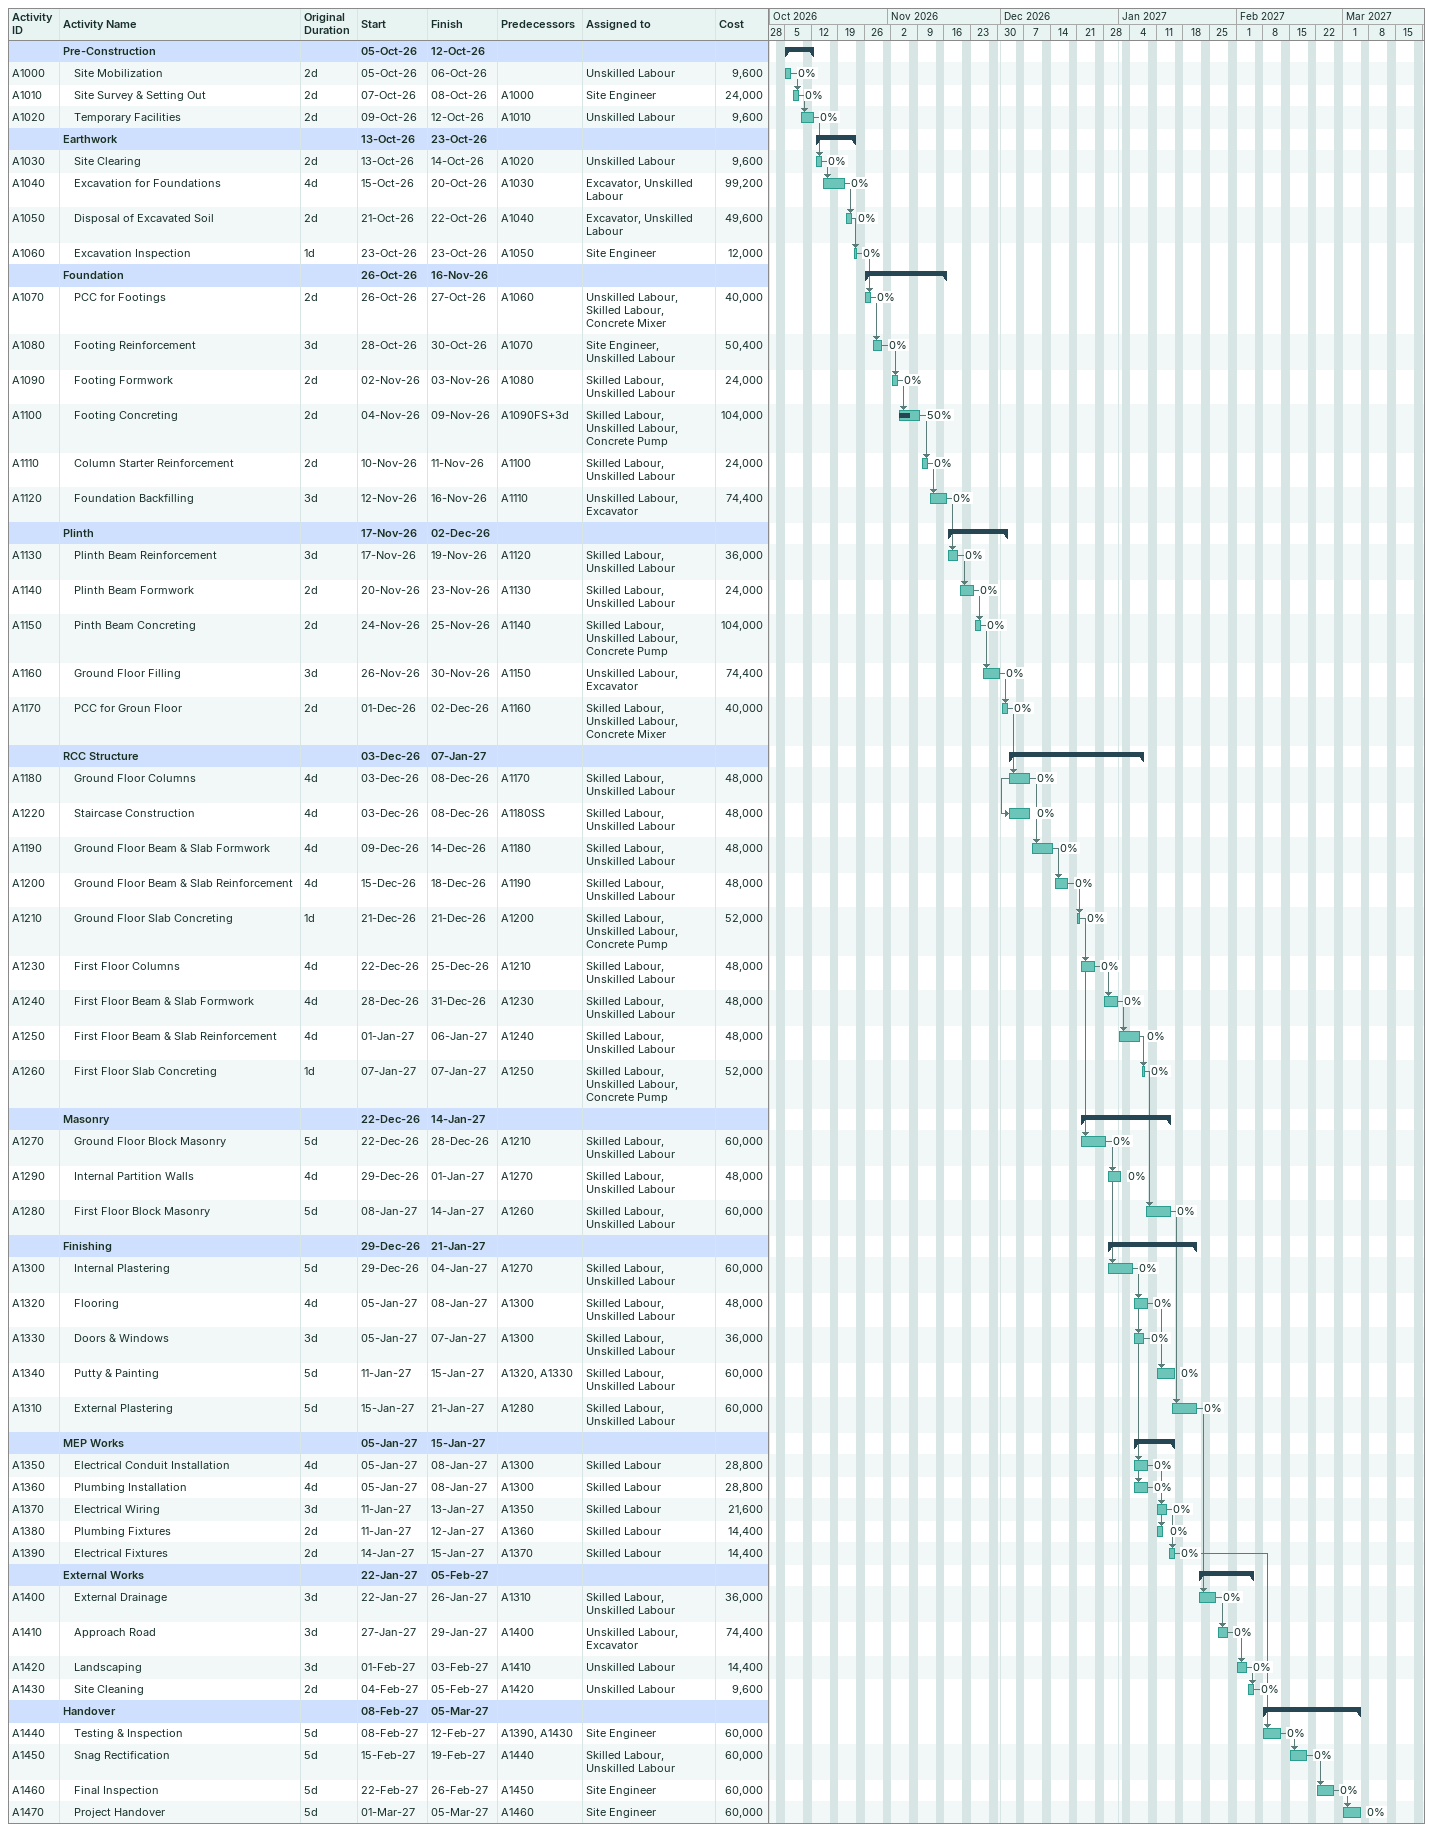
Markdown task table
| ID | Level | Task | Original duration | Start | Finish | Predecessors | Resources | % complete | Cost |
|---|---|---|---|---|---|---|---|---|---|
|  | 1 | **Pre-Construction** |  | 2026-10-05 | 2026-10-12 |  |  |  |  |
| A1000 | 2 | Site Mobilization | 2d | 2026-10-05 | 2026-10-06 |  | Unskilled Labour | 0 | 9600 |
| A1010 | 2 | Site Survey & Setting Out | 2d | 2026-10-07 | 2026-10-08 | A1000 | Site Engineer | 0 | 24000 |
| A1020 | 2 | Temporary Facilities | 2d | 2026-10-09 | 2026-10-12 | A1010 | Unskilled Labour | 0 | 9600 |
|  | 1 | **Earthwork** |  | 2026-10-13 | 2026-10-23 |  |  |  |  |
| A1030 | 2 | Site Clearing | 2d | 2026-10-13 | 2026-10-14 | A1020 | Unskilled Labour | 0 | 9600 |
| A1040 | 2 | Excavation for Foundations | 4d | 2026-10-15 | 2026-10-20 | A1030 | Excavator, Unskilled Labour | 0 | 99200 |
| A1050 | 2 | Disposal of Excavated Soil | 2d | 2026-10-21 | 2026-10-22 | A1040 | Excavator, Unskilled Labour | 0 | 49600 |
| A1060 | 2 | Excavation Inspection | 1d | 2026-10-23 | 2026-10-23 | A1050 | Site Engineer | 0 | 12000 |
|  | 1 | **Foundation** |  | 2026-10-26 | 2026-11-16 |  |  |  |  |
| A1070 | 2 | PCC for Footings | 2d | 2026-10-26 | 2026-10-27 | A1060 | Unskilled Labour, Skilled Labour, Concrete Mixer | 0 | 40000 |
| A1080 | 2 | Footing Reinforcement | 3d | 2026-10-28 | 2026-10-30 | A1070 | Site Engineer, Unskilled Labour | 0 | 50400 |
| A1090 | 2 | Footing Formwork | 2d | 2026-11-02 | 2026-11-03 | A1080 | Skilled Labour, Unskilled Labour | 0 | 24000 |
| A1100 | 2 | Footing Concreting | 2d | 2026-11-04 | 2026-11-09 | A1090FS+3d | Skilled Labour, Unskilled Labour, Concrete Pump | 50 | 104000 |
| A1110 | 2 | Column Starter Reinforcement | 2d | 2026-11-10 | 2026-11-11 | A1100 | Skilled Labour, Unskilled Labour | 0 | 24000 |
| A1120 | 2 | Foundation Backfilling | 3d | 2026-11-12 | 2026-11-16 | A1110 | Unskilled Labour, Excavator | 0 | 74400 |
|  | 1 | **Plinth** |  | 2026-11-17 | 2026-12-02 |  |  |  |  |
| A1130 | 2 | Plinth Beam Reinforcement | 3d | 2026-11-17 | 2026-11-19 | A1120 | Skilled Labour, Unskilled Labour | 0 | 36000 |
| A1140 | 2 | Plinth Beam Formwork | 2d | 2026-11-20 | 2026-11-23 | A1130 | Skilled Labour, Unskilled Labour | 0 | 24000 |
| A1150 | 2 | Pinth Beam Concreting | 2d | 2026-11-24 | 2026-11-25 | A1140 | Skilled Labour, Unskilled Labour, Concrete Pump | 0 | 104000 |
| A1160 | 2 | Ground Floor Filling | 3d | 2026-11-26 | 2026-11-30 | A1150 | Unskilled Labour, Excavator | 0 | 74400 |
| A1170 | 2 | PCC for Groun Floor | 2d | 2026-12-01 | 2026-12-02 | A1160 | Skilled Labour, Unskilled Labour, Concrete Mixer | 0 | 40000 |
|  | 1 | **RCC Structure** |  | 2026-12-03 | 2027-01-07 |  |  |  |  |
| A1180 | 2 | Ground Floor Columns | 4d | 2026-12-03 | 2026-12-08 | A1170 | Skilled Labour, Unskilled Labour | 0 | 48000 |
| A1220 | 2 | Staircase Construction | 4d | 2026-12-03 | 2026-12-08 | A1180SS | Skilled Labour, Unskilled Labour | 0 | 48000 |
| A1190 | 2 | Ground Floor Beam & Slab Formwork | 4d | 2026-12-09 | 2026-12-14 | A1180 | Skilled Labour, Unskilled Labour | 0 | 48000 |
| A1200 | 2 | Ground Floor Beam & Slab Reinforcement | 4d | 2026-12-15 | 2026-12-18 | A1190 | Skilled Labour, Unskilled Labour | 0 | 48000 |
| A1210 | 2 | Ground Floor Slab Concreting | 1d | 2026-12-21 | 2026-12-21 | A1200 | Skilled Labour, Unskilled Labour, Concrete Pump | 0 | 52000 |
| A1230 | 2 | First Floor Columns | 4d | 2026-12-22 | 2026-12-25 | A1210 | Skilled Labour, Unskilled Labour | 0 | 48000 |
| A1240 | 2 | First Floor Beam & Slab Formwork | 4d | 2026-12-28 | 2026-12-31 | A1230 | Skilled Labour, Unskilled Labour | 0 | 48000 |
| A1250 | 2 | First Floor Beam & Slab Reinforcement | 4d | 2027-01-01 | 2027-01-06 | A1240 | Skilled Labour, Unskilled Labour | 0 | 48000 |
| A1260 | 2 | First Floor Slab Concreting | 1d | 2027-01-07 | 2027-01-07 | A1250 | Skilled Labour, Unskilled Labour, Concrete Pump | 0 | 52000 |
|  | 1 | **Masonry** |  | 2026-12-22 | 2027-01-14 |  |  |  |  |
| A1270 | 2 | Ground Floor Block Masonry | 5d | 2026-12-22 | 2026-12-28 | A1210 | Skilled Labour, Unskilled Labour | 0 | 60000 |
| A1290 | 2 | Internal Partition Walls | 4d | 2026-12-29 | 2027-01-01 | A1270 | Skilled Labour, Unskilled Labour | 0 | 48000 |
| A1280 | 2 | First Floor Block Masonry | 5d | 2027-01-08 | 2027-01-14 | A1260 | Skilled Labour, Unskilled Labour | 0 | 60000 |
|  | 1 | **Finishing** |  | 2026-12-29 | 2027-01-21 |  |  |  |  |
| A1300 | 2 | Internal Plastering | 5d | 2026-12-29 | 2027-01-04 | A1270 | Skilled Labour, Unskilled Labour | 0 | 60000 |
| A1320 | 2 | Flooring | 4d | 2027-01-05 | 2027-01-08 | A1300 | Skilled Labour, Unskilled Labour | 0 | 48000 |
| A1330 | 2 | Doors & Windows | 3d | 2027-01-05 | 2027-01-07 | A1300 | Skilled Labour, Unskilled Labour | 0 | 36000 |
| A1340 | 2 | Putty & Painting | 5d | 2027-01-11 | 2027-01-15 | A1320, A1330 | Skilled Labour, Unskilled Labour | 0 | 60000 |
| A1310 | 2 | External Plastering | 5d | 2027-01-15 | 2027-01-21 | A1280 | Skilled Labour, Unskilled Labour | 0 | 60000 |
|  | 1 | **MEP Works** |  | 2027-01-05 | 2027-01-15 |  |  |  |  |
| A1350 | 2 | Electrical Conduit Installation | 4d | 2027-01-05 | 2027-01-08 | A1300 | Skilled Labour | 0 | 28800 |
| A1360 | 2 | Plumbing Installation | 4d | 2027-01-05 | 2027-01-08 | A1300 | Skilled Labour | 0 | 28800 |
| A1370 | 2 | Electrical Wiring | 3d | 2027-01-11 | 2027-01-13 | A1350 | Skilled Labour | 0 | 21600 |
| A1380 | 2 | Plumbing Fixtures | 2d | 2027-01-11 | 2027-01-12 | A1360 | Skilled Labour | 0 | 14400 |
| A1390 | 2 | Electrical Fixtures | 2d | 2027-01-14 | 2027-01-15 | A1370 | Skilled Labour | 0 | 14400 |
|  | 1 | **External Works** |  | 2027-01-22 | 2027-02-05 |  |  |  |  |
| A1400 | 2 | External Drainage | 3d | 2027-01-22 | 2027-01-26 | A1310 | Skilled Labour, Unskilled Labour | 0 | 36000 |
| A1410 | 2 | Approach Road | 3d | 2027-01-27 | 2027-01-29 | A1400 | Unskilled Labour, Excavator | 0 | 74400 |
| A1420 | 2 | Landscaping | 3d | 2027-02-01 | 2027-02-03 | A1410 | Unskilled Labour | 0 | 14400 |
| A1430 | 2 | Site Cleaning | 2d | 2027-02-04 | 2027-02-05 | A1420 | Unskilled Labour | 0 | 9600 |
|  | 1 | **Handover** |  | 2027-02-08 | 2027-03-05 |  |  |  |  |
| A1440 | 2 | Testing & Inspection | 5d | 2027-02-08 | 2027-02-12 | A1390, A1430 | Site Engineer | 0 | 60000 |
| A1450 | 2 | Snag Rectification | 5d | 2027-02-15 | 2027-02-19 | A1440 | Skilled Labour, Unskilled Labour | 0 | 60000 |
| A1460 | 2 | Final Inspection | 5d | 2027-02-22 | 2027-02-26 | A1450 | Site Engineer | 0 | 60000 |
| A1470 | 2 | Project Handover | 5d | 2027-03-01 | 2027-03-05 | A1460 | Site Engineer | 0 | 60000 |
